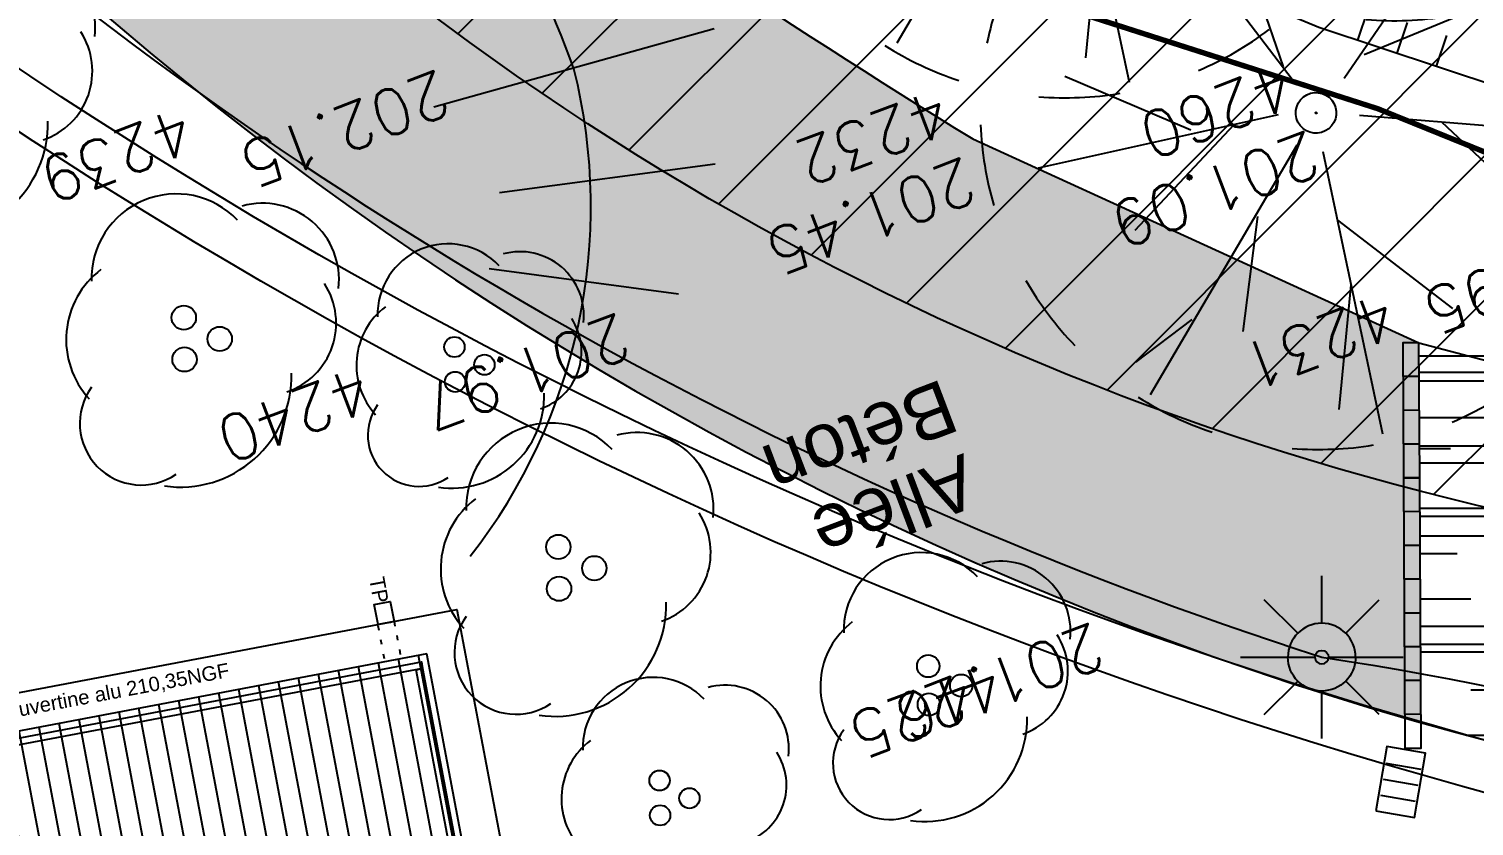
# Model space of a CAD drawing. Header units: centimetres. Extents: x 212517 to 243222, y -357108 to -330212.
# Drawn here: x 228245 to 229313, y -348258 to -347669 of the extents above; entities that cross this region are included whole.
import ezdxf
from ezdxf.enums import TextEntityAlignment as Align
from ezdxf.lldxf.tags import DXFTag

# ---------------------------------------------------------------- set-up
doc = ezdxf.new("R2010")
doc.units = ezdxf.units.CM
doc.linetypes.add('Style de ligne -5', pattern=[0.20828000000000002, 0.069425, -0.138855])
doc.layers.get('0').update_dxf_attribs({"color": 252})
for name, color, linetype in [('3-BAT C-Toiture', 252, 'Continuous'), ('Fond topo - ASS', 252, 'Continuous'), ('Fond topo - ESPACE_BOISE', 252, 'Continuous'), ('Fond topo - TAL', 252, 'Continuous'), ('Fond topo - TAL_HAC', 252, 'Continuous'), ('Fond topo - VEG', 252, 'Continuous'), ('Fond topo - VOI_TXT', 252, 'Continuous'), ('Fond topo - Z_500', 252, 'Continuous'), ('prlm-GAZ', 20, 'Continuous'), ('prlm-VRD', 2, 'Continuous'), ('SA - arbuste', 252, 'Continuous'), ('SA - béton balayé', 252, 'Continuous'), ('SA - EBC', 252, 'Continuous'), ('SA - ECL-réso', 252, 'Eclairage public'), ('SA - EP-réso', 252, 'EP'), ('SA - EU-réso', 252, 'EU'), ('SA - limite revêtement', 252, 'Continuous')]:
    doc.layers.add(name, color=color, linetype=linetype)
for name, color, linetype, plot in [('Fond topo - N', 252, 'Continuous', False), ('Fond topo - NCACHE', 252, 'Continuous', False), ('Fond topo - ZCACHE', 252, 'Continuous', False)]:
    doc.layers.add(name, color=color, linetype=linetype, plot=plot)
doc.layers.add('Fond topo - P', color=252, linetype='Continuous', lineweight=50)
doc.layers.add('Fond topo - VOI', color=252, linetype='Continuous', lineweight=25)
doc.styles.add('2000_ARIAL', font='arial.ttf', dxfattribs={"height": 0.400000006})
doc.styles.add('Futura Std Book', font='')
doc.styles.add('Geneva', font='arial.ttf')
doc.styles.add('Lignes', font='arial.ttf', dxfattribs={"height": 0.35})
doc.styles.add('SIMPLEX', font='simplex_.ttf', dxfattribs={"height": 1.25})
doc.styles.get('Futura Std Book').set_extended_font_data('Futura Std Book')
tags = doc.linetypes.add('Eclairage public', pattern='A,5,-0.25,["ECL",Lignes,S=1,R=0,X=0,Y=-0.18],-1.25', length=6.5).pattern_tags.tags
tags[15:16] = [DXFTag(74, 4), DXFTag(75, 0), DXFTag(340, '0'), DXFTag(46, 0.0), DXFTag(50, 0.0), DXFTag(44, 0.0), DXFTag(45, 0.0)]
tags[4:5] = [DXFTag(74, 4), DXFTag(75, 0), DXFTag(340, '0'), DXFTag(46, 0.0), DXFTag(50, 0.0), DXFTag(44, 0.0), DXFTag(45, 0.0)]
tags = doc.linetypes.add('EP', pattern='A,5,-0.25,["EP",Lignes,S=1,R=0,X=0,Y=-0.18],-1.25', length=6.5).pattern_tags.tags
tags[15:16] = [DXFTag(74, 4), DXFTag(75, 0), DXFTag(340, '0'), DXFTag(46, 0.0), DXFTag(50, 0.0), DXFTag(44, 0.0), DXFTag(45, 0.0)]
tags[4:5] = [DXFTag(74, 4), DXFTag(75, 0), DXFTag(340, '0'), DXFTag(46, 0.0), DXFTag(50, 0.0), DXFTag(44, 0.0), DXFTag(45, 0.0)]
tags = doc.linetypes.add('EU', pattern='A,5,-0.25,["EU",Lignes,S=1,R=0,X=0,Y=-0.18],-1.25', length=6.5).pattern_tags.tags
tags[15:16] = [DXFTag(74, 4), DXFTag(75, 0), DXFTag(340, '0'), DXFTag(46, 0.0), DXFTag(50, 0.0), DXFTag(44, 0.0), DXFTag(45, 0.0)]
tags[4:5] = [DXFTag(74, 4), DXFTag(75, 0), DXFTag(340, '0'), DXFTag(46, 0.0), DXFTag(50, 0.0), DXFTag(44, 0.0), DXFTag(45, 0.0)]
tags = doc.linetypes.add('L1', pattern=[1.0000000298023224, 0.6000000238418579, -0.4000000059604645]).pattern_tags.tags
tags[6:7] = [DXFTag(74, 4), DXFTag(75, 0), DXFTag(340, '0'), DXFTag(46, 0.0), DXFTag(50, 0.0), DXFTag(44, 0.0), DXFTag(45, 0.0)]
tags[4:5] = [DXFTag(74, 4), DXFTag(75, 0), DXFTag(340, '0'), DXFTag(46, 0.0), DXFTag(50, 0.0), DXFTag(44, 0.0), DXFTag(45, 0.0)]
tags = doc.linetypes.add('L16', pattern=[0.37500001490116125, 0.300000011920929, -0.07500000298023224]).pattern_tags.tags
tags[6:7] = [DXFTag(74, 4), DXFTag(75, 0), DXFTag(340, '0'), DXFTag(46, 0.0), DXFTag(50, 0.0), DXFTag(44, 0.0), DXFTag(45, 0.0)]
tags[4:5] = [DXFTag(74, 4), DXFTag(75, 0), DXFTag(340, '0'), DXFTag(46, 0.0), DXFTag(50, 0.0), DXFTag(44, 0.0), DXFTag(45, 0.0)]
pattern_1 = [(349.2763985886067, (-277130161.1279894, -473864756.7787022), (117.3825536141096, 28.65896207176165), [749.9999999999999, -99.99999999999999, 250, -49.99999999999999]), (349.2763985886067, (-277130091.1375459, -473864744.5890418), (-36.75306622226226, 74.64222748057564), [150, -16.5, 299.9999999999999, -37.49999999999999]), (349.2763985886067, (-277130128.6565508, -473864719.6726964), (261.6928111209335, -15.46358973923611), [399.9999999999999, -69.99999999999999, 200, -49.99999999999999])]

# ---------------------------------------------------------------- blocks, each defined once
blk = doc.blocks.new('Groupe-3-1')
at = {"insert": (13932.90192843779, -44749.55311806211), "char_height": 11.32747395833333, "attachment_point": 1, "rotation": 280.4390753510851, "line_spacing_factor": 0.9624483334799051, "style": 'Futura Std Book'}
blk.add_mtext('TP', dxfattribs=at)
blk = doc.blocks.new('Groupe-4-1')
at = {"linetype": 'Continuous', "flags": 128}
blk.add_lwpolyline([(13928.46034217666, -44785.6073793024), (13925.669273495, -44770.86933548328), (13937.45970855029, -44768.63648053796), (13940.25077723195, -44783.37452435707)], close=True, dxfattribs=at)
at = {"linetype": 'Style de ligne -5', "ltscale": 50.8, "flags": 128}
blk.add_lwpolyline([(13940.25077723195, -44783.37452435707), (13945.46077210438, -44810.88553948609), (13933.66266301609, -44813.1198477283), (13928.45266814366, -44785.60883259929)], close=True, dxfattribs=at)
blk.add_blockref('Groupe-3-1', (0, 0))
blk = doc.blocks.new('Groupe-10-1')
at = {"linetype": 'Continuous'}
for p, q in [((13968.25147641769, -45103.40079781091), (13913.98425522081, -44816.846515146)), ((13982.98952023681, -45100.60972912925), (13928.72229903993, -44814.05544646434)), ((13997.72756405593, -45097.81866044758), (13943.46034285905, -44811.26437778268)), ((14012.46560787505, -45095.02759176592), (13958.19838667817, -44808.47330910102)), ((13909.29930114122, -45114.56507253755), (13855.03207994434, -44828.01078987265)), ((13924.03734496034, -45111.77400385589), (13869.77012376346, -44825.21972119099)), ((13924.03734496034, -45111.77400385589), (13869.77012376346, -44825.21972119099)), ((13938.77538877946, -45108.98293517423), (13884.50816758258, -44822.42865250933)), ((13938.77538877946, -45108.98293517423), (13884.50816758258, -44822.42865250933)), ((13953.51343259858, -45106.19186649257), (13899.2462114017, -44819.63758382767)), ((13865.08516968387, -45122.93827858254), (13810.81794848699, -44836.38399591763)), ((13879.82321350299, -45120.14720990088), (13825.55599230611, -44833.59292723597)), ((13894.56125732211, -45117.35614121921), (13840.29403612523, -44830.80185855431)), ((13806.1329944074, -45134.10255330918), (13751.86577321052, -44847.54827064428)), ((13820.87103822652, -45131.31148462752), (13766.60381702964, -44844.75720196262)), ((13835.60908204564, -45128.52041594586), (13781.34186084876, -44841.96613328096)), ((13850.34712586475, -45125.7293472642), (13796.07990466787, -44839.17506459929)), ((13732.45917577864, -45067.53021544679), (13692.91359793405, -44858.71254537092)), ((13747.01114835232, -45063.75661051054), (13707.65164175317, -44855.92147668926)), ((13776.65690676917, -45139.6846906725), (13722.38968557229, -44853.1304080076)), ((13791.39495058828, -45136.89362199084), (13737.1277293914, -44850.33933932594)), ((13673.67404385916, -45079.57655098808), (13633.96142265758, -44869.87682009757)), ((13688.24504432128, -45075.90342149177), (13648.6994664767, -44867.08575141591)), ((13702.98308814041, -45073.11235281012), (13663.43751029581, -44864.29468273425)), ((13717.72113195952, -45070.32128412845), (13678.17555411493, -44861.50361405258)), ((13629.27646857799, -45167.59537748912), (13575.00924738111, -44881.04109482421)), ((13644.01451239711, -45164.80430880746), (13589.74729120023, -44878.25002614255)), ((13658.75255621622, -45162.01324012579), (13604.48533501934, -44875.45895746089)), ((13673.49060003534, -45159.22217144413), (13619.22337883846, -44872.66788877923)), ((13570.32429330152, -45178.75965221576), (13516.05707210464, -44892.20536955086)), ((13585.06233712064, -45175.9685835341), (13530.79511592376, -44889.4143008692)), ((13599.80038093975, -45173.17751485244), (13545.53315974287, -44886.62323218754)), ((13614.53842475887, -45170.38644617078), (13560.27120356199, -44883.83216350587)), ((13526.11016184417, -45187.13285826075), (13471.84294064729, -44900.57857559584)), ((13540.84820566328, -45184.34178957908), (13486.5809844664, -44897.78750691418)), ((13555.5862494824, -45181.55072089742), (13501.31902828552, -44894.99643823252)), ((13467.1579865677, -45198.29713298739), (13412.89076537082, -44911.74285032249)), ((13481.89603038681, -45195.50606430573), (13427.62880918993, -44908.95178164083)), ((13496.63407420593, -45192.71499562407), (13442.36685300905, -44906.16071295916)), ((13511.37211802505, -45189.92392694241), (13457.10489682817, -44903.3696442775)), ((13408.20581129123, -45209.46140771404), (13353.93859009435, -44922.90712504914)), ((13422.94385511034, -45206.67033903237), (13368.67663391346, -44920.11605636747)), ((13437.68189892946, -45203.87927035071), (13383.41467773258, -44917.32498768581)), ((13452.41994274858, -45201.08820166905), (13398.1527215517, -44914.53391900415)), ((13363.99167983387, -45217.83461375902), (13309.72445863699, -44931.28033109411)), ((13378.72972365299, -45215.04354507736), (13324.46250245611, -44928.48926241245)), ((13393.46776747211, -45212.2524763957), (13339.20054627523, -44925.69819373079))]:
    blk.add_line(p, q, dxfattribs=at)
at = {"linetype": 'Continuous', "flags": 128}
blk.add_lwpolyline([(13289.77641994544, -44906.56038464672), (13986.74086092488, -44774.57030188389), (14046.20638617757, -45088.51930521373)], dxfattribs=at)
for points in [[(13964.4407036769, -44807.29114845007), (13294.98641481787, -44934.07139977576), (13349.25363601475, -45220.62568244069), (13687.34658303981, -45156.59814611952), (13672.43886844206, -45077.87899727582), (13751.04176881067, -45062.99329764031), (13765.94948340842, -45141.71244648401), (14018.70792487379, -45093.84543111498)], [(13961.3887348583, -44818.04686722334), (13296.8471272723, -44943.89676232183), (13295.91677104508, -44938.98408104879), (13960.45837863109, -44813.1341859503)], [(14008.88256232772, -45095.70614356943), (13956.47605358527, -44818.97722345054), (13961.3887348583, -44818.04686722333), (14013.79524360076, -45094.77578734221)]]:
    blk.add_lwpolyline(points, close=True, dxfattribs=at)
blk = doc.blocks.new('Candélabre', base_point=(-13.42592592600001, -9.391534390999993))
for points in [[(-13.67592592600001, -9.391534390999993, -1), (-13.17592592600001, -9.391534390999993), (-13.37592592600001, -9.391534390999993, 1), (-13.475925926, -9.391534390999993)], [(-13.67592592600001, -9.391534390999993, -1), (-13.17592592600001, -9.391534390999993), (-13.37592592600001, -9.391534390999993, 1), (-13.475925926, -9.391534390999993)], [(-13.67592592600001, -9.391534390999993), (-13.475925926, -9.391534390999993, 1), (-13.37592592600001, -9.391534390999993), (-13.17592592600001, -9.391534390999993, -1)], [(-13.67592592600001, -9.391534390999993), (-13.475925926, -9.391534390999993, 1), (-13.37592592600001, -9.391534390999993), (-13.17592592600001, -9.391534390999993, -1)]]:
    blk.add_hatch(color=250).paths.add_polyline_path(points)
at = {"linetype": 'Continuous', "flags": 128}
for points in [[(-13.42592592600001, -9.141534390999993), (-13.42592592600001, -8.791534391999988)], [(-13.60270262100001, -9.214757695999992), (-13.850189994, -8.967270322999994)], [(-13.24914923200001, -9.214757696999996), (-13.001661857, -8.96727032199999)], [(-14.02592592600001, -9.391534390999993), (-13.67592592600001, -9.391534390999993)], [(-13.17592592600001, -9.391534390999993), (-12.825925927, -9.391534390999993)], [(-13.85018999600001, -9.815798461), (-13.60270262200001, -9.568311086999998)], [(-13.00166185800001, -9.815798458999993), (-13.249149231, -9.568311085999994)], [(-13.42592592600001, -9.991534390999988), (-13.42592592600001, -9.641534390999993)]]:
    blk.add_lwpolyline(points, dxfattribs=at)
for points in [[(-13.67592592600001, -9.391534390999993), (-13.475925926, -9.391534390999993, -1), (-13.37592592600001, -9.391534390999993), (-13.17592592600001, -9.391534390999993, 1)], [(-13.67592592600001, -9.391534390999993), (-13.475925926, -9.391534390999993, 1), (-13.37592592600001, -9.391534390999993), (-13.17592592600001, -9.391534390999993, -1)]]:
    blk.add_lwpolyline(points, format="xyb", close=True, dxfattribs=at)
blk = doc.blocks.new('ASS07')
at = {"ltscale": 2}
for p, q in [((-0.25, -0.45), (-0.25, 0.4500000000000001)), ((0, -0.45), (0, 0.4500000000000001)), ((0.25, -0.45), (0.25, 0.4500000000000001))]:
    blk.add_line(p, q, dxfattribs=at)
at = {"ltscale": 2, "flags": 128}
blk.add_lwpolyline([(0.5, -0.5), (0.5, 0.5), (-0.5, 0.5), (-0.5, -0.5)], close=True, dxfattribs=at)
blk = doc.blocks.new('PTOPO')
at = {"layer": 'Fond topo - NCACHE', "style": 'SIMPLEX'}
blk.add_attdef('MAT', text='', height=0.34, dxfattribs=at).set_placement((0.09999999986030161, -0.09999999962747097), align=Align.TOP_LEFT)
at = {"layer": 'Fond topo - ZCACHE', "style": 'SIMPLEX'}
blk.add_attdef('ALT', (0.09999999986030161, 0.09999999962747097), '', height=0.34, dxfattribs=at)
blk = doc.blocks.new('RESINEUX')
at = {"ltscale": 2}
for p, q in [((-0.444156549, 0.058857997), (-0.394158268, 0.108856279)), ((-0.41415758, 0.018859372), (-0.374158955, 0.08885696600000001)), ((-0.374158955, -0.011139597), (-0.33416033, 0.08885696600000001))]:
    blk.add_line(p, q, dxfattribs=at)
for centre, major_axis, ratio, start_param, end_param in [((-0.271161699, 0.231851691), (-0.148487321, 0.148487321), 0.999999999999426, 1.039500649605982, 1.948537937165391), ((-0.132308309, 0.771717634), (0.5413446150000001, 0.5413446150000001), 0.999999999999071, 3.63264165587472, 4.003214602841574)]:
    blk.add_ellipse(centre, major_axis=major_axis, ratio=ratio, start_param=start_param, end_param=end_param, dxfattribs=at)
blk = doc.blocks.new('VEG12')
at = {"ltscale": 2}
for p, q in [((0.01815258799999997, 0.057406781), (0.100441039, 0.47293725)), ((0.05749608, 0.253444298), (0.145517598, 0.414706841)), ((0.037902722, 0.15845596), (-0.06593155700000003, 0.344147082)), ((-0.158788295, 0.086017079), (-0.245985314, 0.284587218)), ((0.04981112299999996, 0.033821695), (0.391570728, 0.285894318)), ((0.143890955, 0.107467204), (0.230033352, 0.253971609)), ((0.2917471699999999, 0.208620217), (0.392372872, 0.233301274)), ((-0.05229389700000003, 0.02983962500000001), (-0.383643778, 0.204631851)), ((-0.25001839, 0.135126714), (-0.3755999820000001, 0.091127132)), ((0.122915307, -0.02992704099999999), (0.317230371, 0.05540147100000001)), ((0.057557527, -0.01766878999999999), (0.411943876, -0.08413611500000001)), ((-0.05265807700000003, -0.029192154), (-0.412380265, -0.256628677)), ((-0.09359106700000003, -0.049762263), (-0.2956446150000001, -0.04653133200000001)), ((0.01825986499999999, -0.057372749), (0.107637982, -0.4128258760000001)), ((0.184132294, -0.04763066399999999), (0.323120213, -0.192805613)), ((0.02259491799999996, -0.07955337300000001), (0.001649748999999978, -0.36183712)), ((-0.151821475, -0.09483882200000002), (-0.2999525240000001, -0.315936062)), ((0.05371548199999998, -0.188497704), (0.197263789, -0.356749422))]:
    blk.add_line(p, q, dxfattribs=at)
for start, end in [(90, 103.8461539085843), (62.30769199853572, 76.15384597947835), (117.6923078993823, 131.5384619204946), (34.61538499867542, 48.46153799321151), (145.3846149358338, 159.2307690506909), (6.923076979206323, 20.76923090842763), (173.0769230068974, 186.9230769931026), (339.2307689837768, 353.0769230207937), (200.7692310571047, 214.6153850641662), (311.5384620067885, 325.3846150013246), (228.4615380795054, 242.3076921006177), (283.8461540205217, 297.6923080014643), (256.1538460914157, 270)]:
    blk.add_arc((0, 0), 0.496982058, start, end, dxfattribs=at)
blk = doc.blocks.new('VEG14')
at = {"ltscale": 2, "flags": 128}
for points in [[(0.5, 0, -1), (-0.5, 0, -1)], [(0.016, 0, -1), (-0.016, 0, -1)]]:
    blk.add_lwpolyline(points, format="xyb", close=True, dxfattribs=at)
blk = doc.blocks.new('A$C1F970F0F')
at = {"layer": 'SA - béton balayé'}
h = blk.add_hatch(dxfattribs=at)
h.set_pattern_fill('BETON_BALAYE', color=256, scale=49.99999999999999, angle=-10.72360141139323, style=0, pattern_type=2)
h.set_pattern_definition(pattern_1)
edge = h.paths.add_edge_path()
edge.add_line((-3029.358420432381, 2725.663300409979), (-3176.503412120477, 2699.68824411886))
edge.add_line((-3176.503412120477, 2699.68824411886), (-3197.938926788104, 2817.762816654752))
edge.add_line((-3197.938926788104, 2817.762816654752), (-2585.414526747907, 2927.205998263748))
edge.add_line((-2585.414526747906, 2927.205998263748), (-2578.826355698741, 2888.03185968563))
edge.add_line((-2578.826355698741, 2888.03185968563), (-1904.134724859205, 2936.930201529326))
edge.add_line((-1904.134724859205, 2936.930201529326), (-556.7846852388789, 3176.476094804919))
edge.add_arc((-574.2892230096678, 3274.932131851878), 100.0000003678063, 280.0812987824421, 378.0302388281741)
edge.add_arc((1605.009413828708, 4000.887508871435), 2197.033974330638, 193.9407361550014, 198.4415558139132, ccw=False)
edge.add_line((-527.3118890800722, 3471.582166447442), (-688.4548001430187, 4457.417421807394))
edge.add_arc((-1789.293175567613, 4303.567778650573), 1111.537152553589, 7.955943186170549, 45.96465422619263)
edge.add_arc((19.33927830369248, 6251.945001042874), 1547.302139566071, 192.879059078743, 227.9674271135737, ccw=False)
edge.add_line((-1489.03695480859, 5907.060889278498), (-1560.044395075191, 6307.792480241876))
edge.add_line((-1560.044395075191, 6307.792480241875), (-1284.318385454477, 6356.528171834126))
edge.add_line((-1284.318385454477, 6356.528171834125), (-1215.319194815332, 5966.159823136683))
edge.add_arc((19.3392790080029, 6251.94500138343), 1267.302140410601, 193.0326782619799, 228.1653141634967)
edge.add_arc((-1789.293174348239, 4303.567779083163), 1391.537151259583, 7.955943178051314, 46.18746477798038, ccw=False)
edge.add_line((-411.1498586048565, 4496.172671736105), (-275.2797675438888, 3639.964293068523))
edge.add_arc((3153.449018752114, 4499.098145884332), 3534.726590138055, 194.066934089328, 205.9179933813439)
edge.add_arc((1360.60453142281, 3627.843744498979), 1541.393806160593, 205.917993299705, 223.4935397732298)
edge.add_arc((5328.644473156121, 7392.522830198402), 7011.142392459067, 223.4935397712739, 227.6166324867172)
edge.add_line((602.5175779411827, 2213.735113210599), (898.3231051051232, 2004.633868360899))
edge.add_line((898.3231051051231, 2004.633868360899), (847.6940603821262, 1728.843869632567))
edge.add_arc((1998.283496401869, 4025.384621252822), 2568.648569604794, 204.8031901930446, 243.3886814322684, ccw=False)
edge.add_arc((-512.7503180231788, 2859.286821588871), 199.9999996293523, 26.27723080957601, 100.08129874951)
edge.add_line((-547.7593932520969, 3056.198894580915), (-1889.254979973833, 2817.69386697183))
edge.add_line((-1889.254979973833, 2817.69386697183), (-1913.538162964921, 2815.933940840666))
edge.add_line((-1913.538162964921, 2815.933940840666), (-2036.659527240996, 1231.702232686619))
edge.add_line((-2036.659527240996, 1231.702232686619), (-2036.482519291774, 133.7400379066587))
edge.add_arc((-1936.482520511362, 133.7561594007732), 100.0000000799253, 180.0092369357546, 270.0092369145096)
edge.add_line((-1936.466399054336, 33.7561606747783), (-1436.448871649034, 33.83677102289278))
edge.add_line((-1436.448871649034, 33.83677102289275), (-1436.428442326689, -86.1632271734652))
edge.add_line((-1436.42844232669, -86.1632271734652), (-1936.447053287466, -86.24383772407744))
edge.add_arc((-1936.482520706155, 133.7561592480878), 219.9999998311147, 180.0092368832574, 270.00923697005237, ccw=False)
edge.add_line((-2156.482517686297, 133.7206921626651), (-2156.660235340263, 1236.084975973609))
edge.add_line((-2156.660235340263, 1236.084975973609), (-2034.581792946551, 2807.161291871891))
edge.add_line((-2034.581792946552, 2807.16129187189), (-3029.358420432381, 2725.663300409979))
h = blk.add_hatch(dxfattribs=at)
h.set_pattern_fill('BETON_BALAYE', color=256, scale=49.99999999999999, angle=-10.72360141139323, style=0, pattern_type=2)
h.set_pattern_definition(pattern_1)
edge = h.paths.add_edge_path()
edge.add_line((847.6940603821262, 1728.843869632567), (898.3231435302033, 2004.634077768478))
edge.add_line((898.3231435302033, 2004.634077768478), (1143.547512896615, 1887.824205350663))
edge.add_arc((4476.755824987884, 9877.66301907342), 8657.2398558123, 247.3550337200921, 251.1659104121369)
edge.add_line((1681.948853588895, 1683.954706367697), (2114.845544182086, 1578.014617527221))
edge.add_line((2114.845544182086, 1578.014617527221), (2515.75612138621, 1462.263694100857))
edge.add_line((2515.756121386211, 1462.263694100857), (2910.512600857043, 1321.392171708825))
edge.add_line((2910.512600857042, 1321.392171708825), (3516.952153602056, 1025.948174333774))
edge.add_line((3516.952153602057, 1025.948174333774), (3901.18493073026, 864.3683669144352))
edge.add_line((3901.18493073026, 864.3683669144351), (4241.50575886574, 689.604471750609))
edge.add_line((4241.50575886574, 689.604471750609), (4497.895798403801, 355.9948476230381))
edge.add_line((4497.895798403801, 355.994847623038), (4533.966147712257, 237.5404283702045))
edge.add_line((4533.966147712256, 237.5404283702045), (4447.604671371961, 174.518334859205))
edge.add_line((4447.604671371962, 174.518334859205), (4252.599676299415, 32.25277447435795))
edge.add_line((4252.599676299415, 32.25277447435792), (4156.386231026273, 172.6365710435619))
edge.add_line((4156.386231026273, 172.6365710435621), (4040.701065253342, 314.6279718482957))
edge.add_arc((2593.341206284507, -915.257701528077), 1899.333917701345, 40.3560274261332, 48.35494902153538)
edge.add_arc((3119.873794743065, -323.1481797241233), 1106.976515683048, 48.35494958933642, 58.83868760046816)
edge.add_arc((1167.260114931724, -3661.781614552744), 4974.593107277497, 59.49169731789545, 62.50643056691179)
edge.add_arc((-2920.322800602558, -11460.20645120262), 13779.33748696329, 62.39912395488075, 64.37236637248444)
edge.add_arc((1655.842150793314, -1920.823136313695), 3199.114441546418, 64.37236634929735, 68.46827945017714)
edge.add_arc((976.9509503048961, -3641.494662512886), 5048.872199517636, 68.46827948602746, 70.96729572643876)
edge.add_line((2623.427559794691, 1131.368761205476), (2431.022144464181, 1192.66281336526))
edge.add_line((2431.022144464181, 1192.66281336526), (1971.332810029389, 1322.799841070266))
edge.add_arc((1942.135028901925, 1227.157331528015), 100.0000002715342, 73.02359818588538, 148.1771649215559)
edge.add_line((1857.166767790674, 1279.88677928664), (1629.491566616614, 913.0108329463187))
edge.add_arc((1714.459827979506, 860.2813851400383), 100.0000005249397, 148.1771649743808, 180.4836279277611)
edge.add_line((1614.463389873035, 859.4373051895686), (1615.851753593793, 694.9607727230351))
edge.add_line((1615.851753593793, 694.9607727230351), (1465.851753458937, 694.3277211018518))
edge.add_line((1465.851753458937, 694.3277211018518), (1464.468733616605, 858.1711849032274))
edge.add_arc((1714.459829404081, 860.2813851546173), 250.0000018362474, 148.1771651838876, 180.4836280127426, ccw=False)
edge.add_line((1502.039175040556, 992.1050041879063), (1716.403353701119, 1337.5315612539))
edge.add_arc((1673.919223351382, 1363.896285094222), 49.99999994749897, 328.177164835115, 432.2428484475834)
edge.add_arc((3542.147321807592, 7380.693577605962), 6250.170695921803, 249.6004148205551, 252.7543820270024, ccw=False)
edge.add_line((1363.554939353563, 1522.505379938917), (1104.398892733353, 1617.71836989428))
edge.add_arc((1990.420094553901, 4016.529160534171), 2557.210742071507, 243.4573258881201, 249.7278614161875, ccw=False)
at = {"layer": 'SA - EBC'}
h = blk.add_hatch(dxfattribs=at)
h.set_pattern_fill('_USER', color=256, scale=74.99999999999999, angle=-325.7236014113932, style=0, pattern_type=0)
h.set_pattern_definition([(34.27639858860678, (-277130161.1279894, -473864756.7787022), (-42.238928459823, 61.97477650275113), [])])
edge = h.paths.add_edge_path()
edge.add_line((5801.470568619522, -3162.013069131843), (4083.559282644929, -3271.123614088357))
edge.add_line((4083.559282644929, -3271.123614088356), (4014.481307725509, -3717.332461968055))
edge.add_line((4014.48130772551, -3717.332461968055), (3135.517961824245, -3810.19300101904))
edge.add_line((3135.517961824245, -3810.19300101904), (2274.245008604417, -3693.648081323564))
edge.add_line((2274.245008604417, -3693.648081323564), (1554.636776175834, -3420.099318784944))
edge.add_arc((2508.775769578408, -2315.674454232369), 1459.498372788833, 157.1868533427094, 229.1754823893534, ccw=False)
edge.add_arc((1966.013830892235, -2087.371785851423), 870.6752834691503, 94.3015183869224, 157.1868533106914, ccw=False)
edge.add_line((1900.708697991695, -1219.149067345796), (2859.239020416566, -1223.495634912559))
edge.add_arc((3100.860739749298, 1265.329539486049), 2500.526305395239, 264.4549516394795, 302.9422754293212)
edge.add_arc((4209.331858878893, -445.3369775435177), 462.1229708170858, 302.9422754305585, 376.8336969250394)
edge.add_arc((2214.122706379954, -1049.006753214115), 2546.655714682971, 16.8336969158998, 38.14703645440247)
edge.add_arc((3041.32627014761, -399.2990096244524), 1494.806919462396, 38.14703657403813, 72.97328584086019)
edge.add_line((3479.031970107599, 1029.988031775616), (2182.437305702805, 1414.38613606858))
edge.add_line((2182.437305702805, 1414.38613606858), (1056.590900019184, 1822.819186472099))
edge.add_arc((1766.412018482452, 3779.442320525911), 2081.398594438606, 212.7495497786225, 250.0603089288685, ccw=False)
edge.add_line((15.86575126143373, 2653.472571668582), (-104.0907319930869, 3091.26353710603))
edge.add_line((-104.0907319930869, 3091.26353710603), (-169.6986146466322, 3639.54836895815))
edge.add_line((-169.6986146466322, 3639.548368958149), (-35.58090533515337, 6158.014854826562))
edge.add_arc((-194.3533792400212, 7143.826589584332), 998.5156357593988, 279.1493507374978, 373.962283499627)
edge.add_arc((2392.201579171132, 7786.918955579627), 1666.786287877102, 172.6269749467245, 193.9622835974407, ccw=False)
edge.add_arc((-45.50651600643437, 8102.354993671941), 791.2455775503726, -7.373025019439765, 16.43829965925021)
edge.add_line((713.3969204091394, 8326.263765657093), (486.7428317772967, 9142.81155059313))
edge.add_line((486.7428317772967, 9142.811550593131), (1338.845530021721, 9564.23852196786))
edge.add_line((1338.845530021721, 9564.23852196786), (1632.623584095551, 8945.24637913095))
edge.add_line((1632.623584095551, 8945.246379130947), (1394.029444699765, 8829.874494032001))
edge.add_line((1394.029444699765, 8829.874494032001), (1731.997733793977, 8131.230781666551))
edge.add_arc((1233.216649704336, 7889.945865525577), 554.0766919865823, -19.640967550384175, 25.815335324856676, ccw=False)
edge.add_line((1755.055695752756, 7703.706797235046), (1558.214479468655, 6807.520788570679))
edge.add_line((1558.214479468655, 6807.52078857068), (1570.021725572625, 6609.158708993335))
edge.add_line((1570.021725572625, 6609.158708993335), (1852.913141606868, 5734.125706863067))
edge.add_line((1852.913141606869, 5734.125706863067), (2726.748207475315, 4020.986816292172))
edge.add_line((2726.748207475315, 4020.986816292172), (3802.352916265851, 4004.947770972833))
edge.add_arc((8355.58168857983, 5950.706307988518), 4951.552134169374, 203.138762427905, 230.8301436200186)
edge.add_arc((13583.66465597079, 12367.85935474512), 13228.79229856088, 230.8301435441083, 233.1638398044412)
edge.add_line((5652.622255943647, 1780.153648245416), (4998.697813068342, 1820.441475819727))
edge.add_line((4998.697813068342, 1820.441475819727), (4863.841220233488, 767.0816613875431))
edge.add_line((4863.841220233488, 767.0816613875434), (5595.355488733695, 631.185878681516))
edge.add_line((5595.355488733695, 631.1858786815158), (5852.747939948536, -2020.707044821664))
edge.add_line((5852.747939948536, -2020.707044821665), (5881.394298709887, -2966.563612924887))
edge.add_line((5881.394298709887, -2966.563612924887), (5801.470568619523, -3162.013069131842))
at = {"layer": 'Fond topo - ESPACE_BOISE', "linetype": 'L1', "ltscale": 2, "flags": 128}
blk.add_lwpolyline([(5801.470568619522, -3162.013069131843), (4083.559282644929, -3271.123614088356), (4014.48130772551, -3717.332461968055), (3135.517961824245, -3810.19300101904), (2274.245008604417, -3693.648081323564), (1554.636776175834, -3420.099318784944, -0.3248648439675891), (1163.447808694293, -1749.787382690587, -0.2814891279475962), (1900.708697991695, -1219.149067345796), (2859.239020416566, -1223.495634912559, 0.1695292870025676), (4460.631470672048, -833.159289007697, 0.3340686001642133), (4651.652558133293, -311.5085830883972, 0.09326601102169153), (4216.884593398947, 524.0158635944096, 0.153138720952933), (3479.031970107599, 1029.988031775616), (2182.437305702805, 1414.38613606858), (1056.590900019184, 1822.819186472099, -0.1642525569996709), (15.86575126143373, 2653.472571668582), (-104.0907319930869, 3091.26353710603), (-169.6986146466322, 3639.548368958149), (-35.58090533515337, 6158.014854826562, 0.4390366150430304), (774.660880078399, 7384.751557306568, -0.09336270405047195), (739.1967976091219, 8000.81547627212, 0.104271961321091), (713.3969204091394, 8326.263765657093), (486.7428317772967, 9142.811550593131), (1338.845530021721, 9564.23852196786), (1632.623584095551, 8945.246379130947), (1394.029444699765, 8829.874494032001), (1731.997733793977, 8131.23078166655, -0.2009829630843761), (1755.055695752756, 7703.706797235046), (1558.214479468655, 6807.52078857068), (1570.021725572625, 6609.158708993335), (1852.913141606869, 5734.125706863067), (2726.748207475315, 4020.986816292172), (3802.352916265851, 4004.947770972833, 0.121417881002313), (5228.074839294609, 2111.882341611708, 0.01018302282179253), (5652.622255943647, 1780.153648245416), (4998.697813068342, 1820.441475819727), (4863.841220233488, 767.0816613875434), (5595.355488733695, 631.1858786815158), (5852.747939948536, -2020.707044821665), (5881.394298709887, -2966.563612924887)], format="xyb", close=True, dxfattribs=at)
at = {"layer": 'Fond topo - TAL', "ltscale": 2, "flags": 128}
blk.add_lwpolyline([(-123.5302720137822, 5221.471523133365), (-191.6498956813264, 5149.89069116634), (-250.1124419443469, 5002.430873541515), (-244.3641489511899, 4796.956972106978), (-172.4301427361494, 4538.765070982538), (-111.4085088218977, 4273.775672655443), (-102.3376064494456, 4066.634682282455), (-116.1263785536438, 3786.61701452102), (-123.9270524247917, 3450.200434356116), (-81.42352560867835, 3248.694998352735), (143.8016482546598, 2993.0819321279), (288.7744518628505, 2702.713250865253), (508.5369932070888, 2483.767469360457), (868.9328981152057, 2247.251295349618), (1243.079527777024, 2039.408481325549), (1662.380454104952, 1891.644250489091), (2378.37961133611, 1685.062536819512), (2867.518686564626, 1567.612339461884), (3061.566353946116, 1579.164582815518)], dxfattribs=at)
at = {"layer": 'Fond topo - TAL_HAC', "ltscale": 2}
for p, q in [((895.6576573427967, 2232.405380034765), (907.3123838892541, 2253.38554552076)), ((922.3824166618933, 2217.559464702581), (934.0371431688327, 2238.539630480424)), ((949.1071758839369, 2202.713549483566), (960.7619023388885, 2223.693714986891))]:
    blk.add_line(p, q, dxfattribs=at)
at = {"layer": 'Fond topo - VOI', "linetype": 'L16', "ltscale": 2, "flags": 128}
blk.add_lwpolyline([(-410.4573954082604, 4496.281983435452), (-275.2797675438889, 3639.964293068524, 0.05175614001462255), (-25.75674943525667, 2954.12476405697, 0.07683847699775821), (242.3973429298351, 2566.944338701083, 0.01799232695016924), (602.5175779411827, 2213.735113210599), (898.3231434213683, 2004.634077694301), (1143.547512896615, 1887.824205350663), (1442.276114517919, 1769.658652589777), (1681.948853588895, 1683.954706367697), (2114.845544182086, 1578.014617527221), (2515.756121386211, 1462.263694100857), (2910.512600857042, 1321.392171708825), (3516.952153602057, 1025.948174333774), (3901.184930821766, 864.3683668971058), (4241.50575886574, 689.604471750609), (4497.895798403801, 355.994847623038), (4647.689449561236, -149.636488564905), (4746.352122538518, -642.243459669855), (4898.077129065638, -1354.668971112381), (4990.027461718793, -2094.77839309662), (5021.209996846888, -2419.063814886839), (5045.042919798527, -2502.419951333245, 0.2291964161509024), (5239.005744553338, -2711.489723728723), (5354.800928152768, -2670.843148670674), (5445.831428399385, -2528.106701577661), (5524.939717540758, -2152.462322599101), (5588.808554118679, -1772.826003617761), (5596.946294726647, -1078.989912171996), (5595.427037839852, -760.3391798385524), (5607.922173153986, 21.2368958841555), (5625.650588417848, 675.8970783981483), (5679.873644702147, 1402.6777603776)], format="xyb", dxfattribs=at)
at = {"layer": 'SA - arbuste', "ltscale": 1.200000047683716}
for centre in [(5.503018394592402, 2192.551709826852), (28.65459068475576, 2172.182319480783), (0.291106445940045, 2162.119986075781), (245.8138361190599, 1974.790727437044), (240.601924193284, 1944.35900368164), (268.9654084320998, 1954.421337086642)]:
    blk.add_circle(centre, 9, dxfattribs=at)
at = {"layer": 'SA - arbuste'}
for centre in [(197.8852660608181, 2134.070615262249), (217.1782430352579, 2117.096123405284), (193.5420061226714, 2108.710845466079), (287.1442151216866, 1791.49265534949), (282.8009551835399, 1766.13288555332), (306.4371920961264, 1774.518163492525)]:
    blk.add_circle(centre, 7.5, dxfattribs=at)
at = {"layer": 'SA - arbuste', "ltscale": 1.100000023841858}
for centre in [(497.8513740913737, 1837.52725979262), (519.0736486893607, 1818.855318697601), (493.0737881136596, 1809.631513025497)]:
    blk.add_circle(centre, 8.249999999999998, dxfattribs=at)
at = {"layer": 'SA - arbuste', "ltscale": 0.800000011920929}
for centre, radius, start, end in [((-74.57967002453671, 2425.27645353995), 56.59152, 342.9842594908044, 94.63470456241697), ((-79.57944643566907, 2393.77190877071), 53.515008, 277.8831336295787, 22.28760153890703), ((-147.2623832332321, 2366.968720134774), 82.09075199999998, 251.0377365658391, 350.7437826127198), ((5.335172132136506, 2221.944999510759), 62.512032, 32.90494452736273, 171.1222226413906), ((67.74421618363317, 2209.087540124813), 56.59152, 342.9842594908044, 94.63470451053406), ((-19.2603771208698, 2180.775577554006), 64.770816, 116.3248625443805, 211.8320555822061), ((197.7453941705863, 2158.565023285696), 52.09335999999999, 32.90494436753904, 171.1222226947237), ((62.74443975517164, 2177.582995264067), 53.515008, 277.8831335487014, 22.28760135417932), ((249.752930866765, 2147.85047376835), 47.1596, 342.9842594908044, 94.63470455183064), ((177.2491031189035, 2124.257171719683), 53.97568, 116.3248627154267, 211.8320558480262), ((-39.78530619377256, 2121.696015337997), 45.49180799999999, 133.2696687023551, 293.7521367596177), ((-4.938497025062134, 2150.779806719638), 82.09075199999998, 251.0377365658391, 350.7437826127198), ((245.5864505394057, 2121.596686457761), 44.59584, 277.883133485357, 22.28760127864609), ((160.1449955609248, 2075.024203158423), 37.90984, 133.2696686351559, 293.7521365895177), ((189.1840032024413, 2099.260695960484), 68.40896, 251.0377365927819, 350.7437825594993), ((245.645989844822, 2004.184016933606), 62.512032, 32.9049446683259, 171.1222224813845), ((308.055033913648, 1991.326557639166), 56.59152, 342.9842594908044, 94.63470451053406), ((221.0504405862685, 1963.014595072692), 64.770816, 116.3248625443805, 211.8320555822061), ((303.0552574851864, 1959.82201277842), 53.515008, 277.8831336295787, 22.28760153890703), ((200.5255115362422, 1903.93503285235), 45.49180799999999, 133.2696685009257, 293.7521367596177), ((497.6975150292417, 1864.471108596211), 57.302696, 32.90494453679299, 171.1222224813845), ((235.3723207049526, 1933.018824233991), 82.09075199999998, 251.0377365388965, 350.7437826127198), ((554.9058054030794, 1852.685104144565), 51.87555999999999, 342.9842595967367, 94.63470461757107), ((475.1515948567944, 1826.732471791242), 59.373248, 116.3248624390303, 211.8320554398716), ((287.0043432314548, 1815.987063372937), 52.09335999999999, 32.9049446683259, 171.1222224813845), ((339.0118799276335, 1805.272513855591), 47.1596, 342.9842594908044, 94.63470461757107), ((550.322677025169, 1823.805938058898), 49.055424, 277.8831334993301, 22.28760153890703), ((266.508052179772, 1781.679211806925), 53.97568, 116.3248625983236, 211.8320555073776), ((334.8453996002742, 1779.018726545003), 44.59584, 277.8831336434853, 22.28760172363472), ((456.3370765614565, 1772.576206446194), 41.700824, 133.2696688347933, 293.7521366980839), ((488.2799849637964, 1799.236348585963), 75.249856, 251.0377365927819, 350.743782506156)]:
    blk.add_arc(centre, radius, start, end, dxfattribs=at)
at = {"layer": 'SA - ECL-réso', "ltscale": 0.75, "elevation": 9.999999999999998e-08, "flags": 128}
blk.add_lwpolyline([(-1475.110443905265, 5766.401422545955, 0.1362120017762133), (-838.9789361074819, 4822.492392310165, -0.03575262993527941), (-599.8260445017723, 3757.456632320135, 0.08458757116206624), (-142.8597030717047, 2572.739655090864, 0.1018241665879795), (784.6364305523733, 1789.941469141512, -0.1154325763872777), (1801.014147016003, 1141.354277914741)], format="xyb", dxfattribs=at)
at = {"layer": 'SA - EP-réso', "ltscale": 0.75, "elevation": 9.999999999999998e-08, "flags": 128}
blk.add_lwpolyline([(2566.152516580046, 876.3103505561792), (2567.183615954937, 961.9083501940681, 0.3038135515548239), (2422.871377904824, 1127.726289594517), (1293.799864130439, 1498.886731004649, -0.2451589190929156), (-1104.395255167816, 4052.061781908328), (-1490.651059086209, 6224.425435984132, 0.2442911667358615), (-1508.197340965751, 6251.265406478272)], format="xyb", dxfattribs=at)
at = {"layer": 'SA - EU-réso', "ltscale": 0.75, "elevation": 9.999999999999998e-08, "flags": 128}
blk.add_lwpolyline([(2617.534404683669, 958.3520565071242, 0.02430399992714655), (2617.147610928713, 968.2506084235482, 0.3084876794272485), (2431.642292807388, 1163.244017275639), (1304.186131232575, 1535.139853239783, -0.2470799863846096), (-1058.641706458652, 4066.126741684488), (-1387.237039322209, 5924.109169990921, -0.1208395636719429), (-1366.982120749651, 6059.298974206537), (-1307.40268621278, 6189.662523912101, 0.1663501201703965), (-1302.251692345747, 6260.024822760921)], format="xyb", dxfattribs=at)
at = {"layer": 'SA - limite revêtement', "elevation": 9.999999999999998e-08, "flags": 128}
blk.add_lwpolyline([(-1436.448871649034, 33.83677102289275), (-1936.466399054336, 33.7561606747783, -0.4142135620469812), (-2036.482519291774, 133.7400379066588), (-2036.659527327642, 1231.70223222909), (-1913.538162964921, 2815.933940840666), (-1889.254979973833, 2817.69386697183), (-547.7593932520969, 3056.198894580915, -0.3336449630277845), (-333.4178316771334, 2947.829800860764, 0.1988934486659822), (1104.398889199973, 1617.718371132152)], format="xyb", dxfattribs=at)
at = {"layer": 'Fond topo - ASS', "ltscale": 2, "zscale": 99.99999999999997}
for p, xscale, yscale, rotation in [((883.4180383338089, 1956.666851996719), 99.74, 12, 79.59858265732707), ((865.4106320069852, 1858.56587878818), 99.74000000000005, 12, 79.59858265732707), ((847.4032257321494, 1760.464905854159), 99.74000000000005, 12, 79.59858265732707), ((824.6542714600214, 1688.45887312334), 48.18163026224699, 28.99999999999999, 249.5334395864027)]:
    blk.add_blockref('ASS07', p, dxfattribs=dict(at, xscale=xscale, yscale=yscale, rotation=rotation))
at = {"layer": 'Fond topo - P', "ltscale": 2}
ref = blk.add_blockref('PTOPO', (51.2037546881806, 2304.584091417314), dxfattribs=dict(at, xscale=99.99999999999994, yscale=99.99999999999994, zscale=99.99999999999994, rotation=190.0656205306617))
ref.add_attrib('MAT', '4239', dxfattribs={"layer": 'Fond topo - N', "color": 0, "ltscale": 2, "height": 33.99999999999999, "rotation": 190.0656204987762, "style": 'SIMPLEX'}).set_placement((39.60991280429317, 2312.682413893156), align=Align.TOP_LEFT)
ref.add_attrib('ALT', '202.15', (224.7974559304019, 2337.71590971702), dxfattribs={"layer": 'Fond topo - Z_500', "color": 0, "ltscale": 2, "height": 33.99999999999999, "rotation": 190.0656204987762, "style": 'SIMPLEX'})
ref = blk.add_blockref('PTOPO', (602.5175779411827, 2213.735113210599), dxfattribs=dict(at, xscale=99.99999999999994, yscale=99.99999999999994, zscale=99.99999999999994, rotation=190.0656205306617))
ref.add_attrib('MAT', '4232', dxfattribs={"layer": 'Fond topo - N', "color": 0, "ltscale": 2, "height": 33.99999999999999, "rotation": 190.0656204987762, "style": 'SIMPLEX'}).set_placement((590.9237361439415, 2221.83343614397), align=Align.TOP_LEFT)
ref.add_attrib('ALT', '201.45', (594.4192552180325, 2202.141271397244), dxfattribs={"layer": 'Fond topo - Z_500', "color": 0, "ltscale": 2, "height": 33.99999999999999, "rotation": 190.0656204987762, "style": 'SIMPLEX'})
ref = blk.add_blockref('PTOPO', (855.6666545337623, 2185.685874933852), dxfattribs=dict(at, xscale=99.99999999999994, yscale=99.99999999999994, zscale=99.99999999999994, rotation=190.0656205306617))
ref.add_attrib('MAT', '4260', dxfattribs={"layer": 'Fond topo - N', "color": 0, "ltscale": 2, "height": 33.99999999999999, "rotation": 190.0656204987762, "style": 'SIMPLEX'}).set_placement((844.0728127247392, 2193.784197679879), align=Align.TOP_LEFT)
ref.add_attrib('ALT', '201.09', (847.5683318106121, 2174.092033120497), dxfattribs={"layer": 'Fond topo - Z_500', "color": 0, "ltscale": 2, "height": 33.99999999999999, "rotation": 190.0656204987762, "style": 'SIMPLEX'})
ref = blk.add_blockref('PTOPO', (144.5005904818109, 2092.142593435912), dxfattribs=dict(at, xscale=99.99999999999994, yscale=99.99999999999994, zscale=99.99999999999994, rotation=190.0656205306617))
ref.add_attrib('MAT', '4240', dxfattribs={"layer": 'Fond topo - N', "color": 0, "ltscale": 2, "height": 33.99999999999999, "rotation": 190.0656204987762, "style": 'SIMPLEX'}).set_placement((132.9067486152527, 2100.240916003259), align=Align.TOP_LEFT)
ref.add_attrib('ALT', '201.97', (322.3020656538437, 2136.599515959093), dxfattribs={"layer": 'Fond topo - Z_500', "color": 0, "ltscale": 2, "height": 33.99999999999999, "rotation": 190.0656204987762, "style": 'SIMPLEX'})
ref = blk.add_blockref('PTOPO', (898.3231434213683, 2004.634077694301), dxfattribs=dict(at, xscale=99.99999999999994, yscale=99.99999999999994, zscale=99.99999999999994, rotation=190.0656205306617))
ref.add_attrib('MAT', '4231', dxfattribs={"layer": 'Fond topo - N', "color": 0, "ltscale": 2, "height": 33.99999999999999, "rotation": 190.0656204987762, "style": 'SIMPLEX'}).set_placement((886.7293015894686, 2012.73240044466), align=Align.TOP_LEFT)
ref.add_attrib('ALT', '200.95', (1063.345238688348, 2068.733437495041), dxfattribs={"layer": 'Fond topo - Z_500', "color": 0, "ltscale": 2, "height": 33.99999999999999, "rotation": 190.0656204987762, "style": 'SIMPLEX'})
ref = blk.add_blockref('PTOPO', (562.8597569968574, 1790.890640575356), dxfattribs=dict(at, xscale=99.99999999999994, yscale=99.99999999999994, zscale=99.99999999999994, rotation=190.0656205306617))
ref.add_attrib('MAT', '4225', dxfattribs={"layer": 'Fond topo - N', "color": 0, "ltscale": 2, "height": 33.99999999999999, "rotation": 190.0656204987762, "style": 'SIMPLEX'}).set_placement((551.2659151649577, 1798.988963325715), align=Align.TOP_LEFT)
ref.add_attrib('ALT', '201.46', (623.5881562447908, 1846.871943926002), dxfattribs={"layer": 'Fond topo - Z_500', "color": 0, "ltscale": 2, "height": 33.99999999999999, "rotation": 190.0656204987762, "style": 'SIMPLEX'})
at = {"layer": 'Fond topo - VEG', "ltscale": 2, "zscale": 99.99999999999997}
for name, p, xscale, yscale, rotation in [('RESINEUX', (75.36073756637182, 2986.082905223622), 1994.55622678985, 1994.55622678985, 116.6488402594871), ('VEG12', (970.3474786494575, 2487.442705640676), 503.1999999999997, 503.1999999999997, 192.432705982593), ('VEG12', (722.0145675993734, 2476.571699240583), 503.1999999999997, 503.1999999999997, 192.432705982593), ('VEG12', (857.5918947418347, 2186.702731870624), 503.1999999999997, 503.1999999999997, 192.432705982593), ('VEG14', (855.2422188933562, 2185.461700160643), 30, 30, 207.8417380991697)]:
    blk.add_blockref(name, p, dxfattribs=dict(at, xscale=xscale, yscale=yscale, rotation=rotation))
at = {"layer": 'SA - ECL-réso', "linetype": 'ByBlock', "xscale": 99.99999999999999, "yscale": 99.99999999999999, "zscale": 99.99999999999999, "rotation": 349.2763985886067}
blk.add_blockref('Candélabre', (784.6364305523733, 1789.941469141512), dxfattribs=at)
at = {"layer": 'Fond topo - VOI_TXT', "style": '2000_ARIAL'}
for s, p in [('Béton', (548.0085526422924, 2044.175461861629)), ('Allée', (553.0517629317808, 1987.243669290299))]:
    blk.add_text(s, height=39.99999999999999, rotation=190.0656205035111, dxfattribs=at).set_placement(p)

msp = doc.modelspace()

# ---------------------------------------------------------------- linework, layer by layer
at = {"layer": 'prlm-GAZ', "color": 1, "linetype": 'ByBlock', "ltscale": 0.8, "const_width": 4}
msp.add_lwpolyline([(229724.5420618267, -349179.2741709136), (229485.8455435782, -347918.8546300735), (229434.9176624264, -347806.3437775974), (229241.465956987, -347728.0124997299), (228876.6427894396, -347611.1531932564), (228532.6564484318, -347409.5474264417), (228218.6852164032, -347091.4653675548), (228025.0970889844, -346830.8880032809), (227890.2148627409, -346530.6335126041), (227539.9209782531, -345524.7657112592), (227383.9554547728, -345278.3011159351), (227258.8935307963, -345131.8416600198), (227087.8269542544, -344983.3864311994), (226875.1804687403, -344846.733650844), (226626.5681948366, -344563.3254096372), (226464.4249902619, -344254.4877387281), (226409.100015591, -344016.5728230224)], dxfattribs=at)

# ---------------------------------------------------------------- block references
at = {"layer": '3-BAT C-Toiture'}
for name in ['Groupe-4-1', 'Groupe-10-1']:
    msp.add_blockref(name, (214574.704544979, -303323.1569814135), dxfattribs=at)
at = {"layer": 'prlm-VRD', "rotation": 10.72360141139323}
msp.add_blockref('A$C1F970F0F', (228762.2467792132, -350037.5300254133), dxfattribs=at)

# ---------------------------------------------------------------- texts
at = {"layer": '3-BAT C-Toiture', "insert": (228270.7160210527, -348159.8092308525), "char_height": 10.65703473217105, "width": 263.8233806662313, "attachment_point": 2, "rotation": 10.653737721055851, "line_spacing_factor": 1.060905691732447, "style": 'Geneva'}
msp.add_mtext('Acrotère + couvertine alu 210,35NGF ', dxfattribs=at)

doc.saveas('drawing.dxf')
